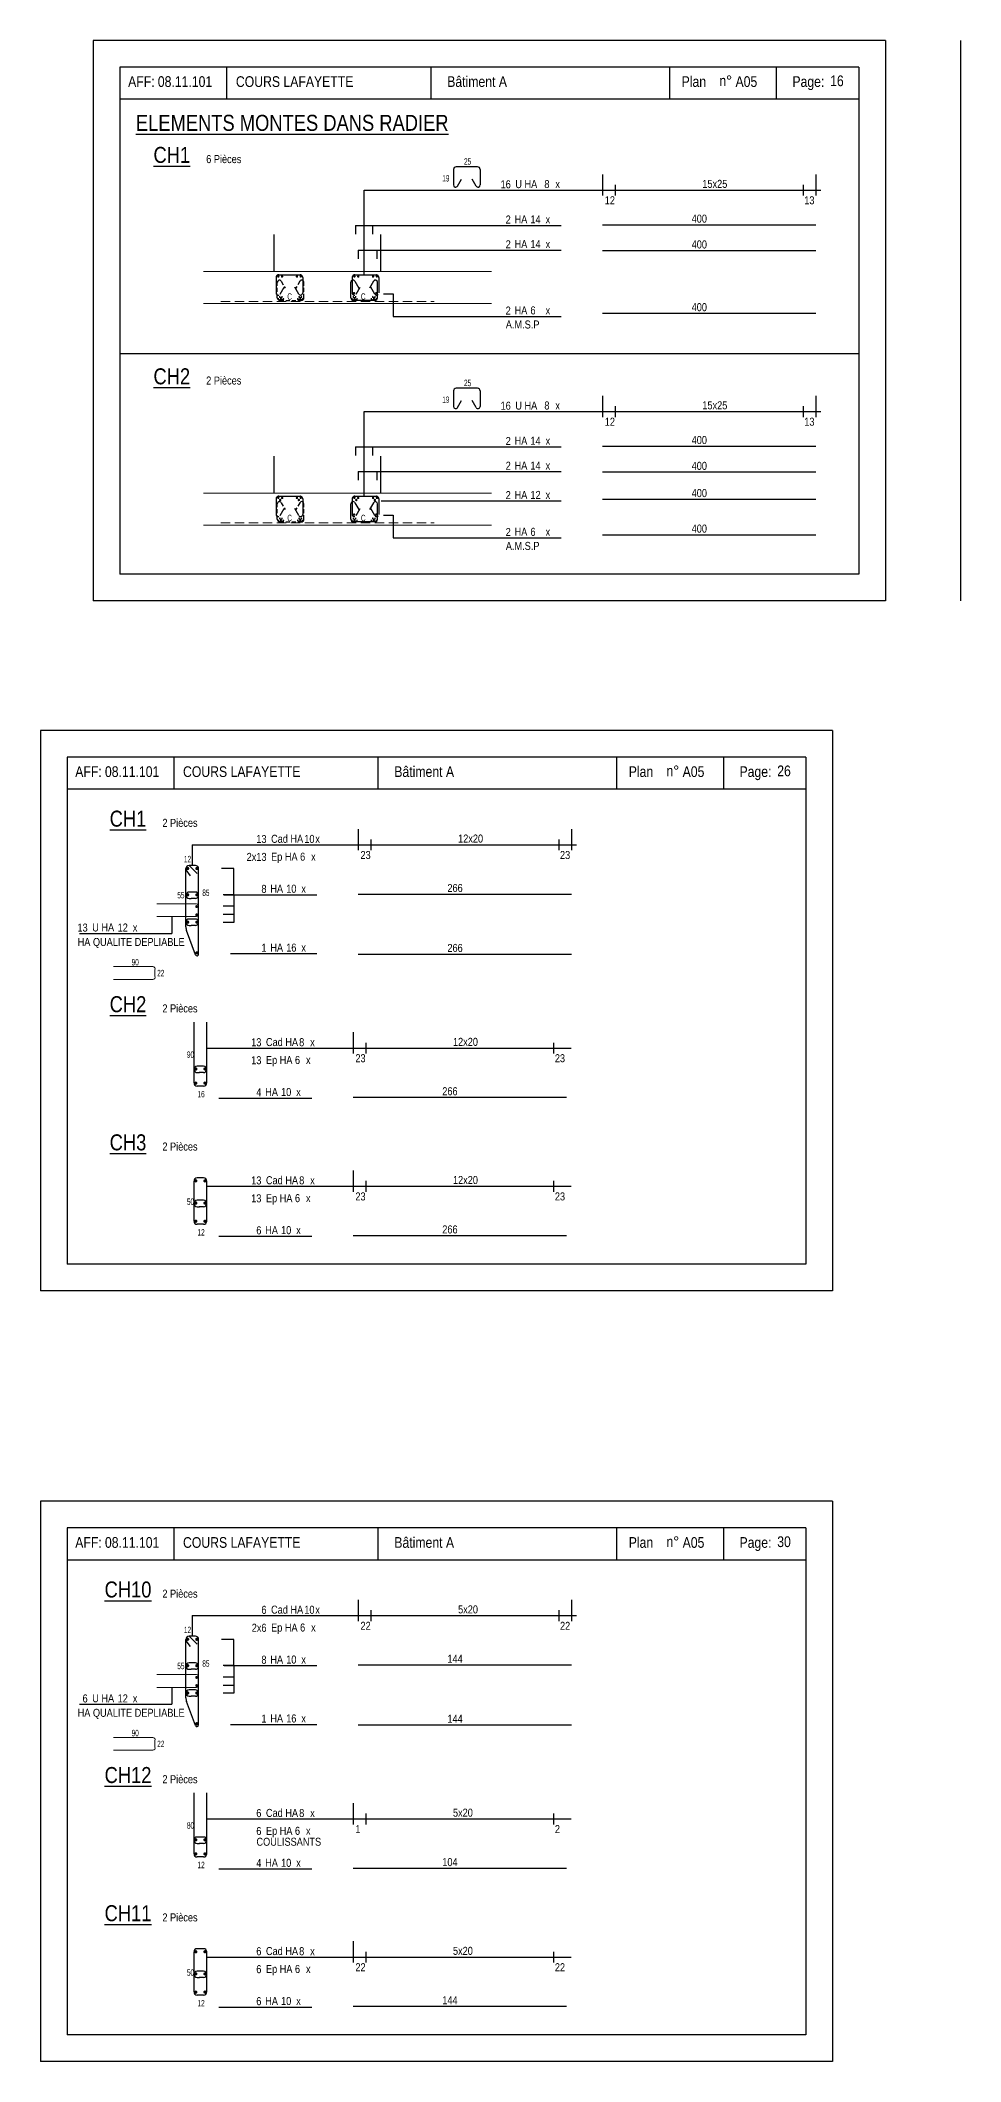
# Model space of a CAD drawing. Header units: metres. Extents: x -9927 to 45032, y -190416 to 12166.
# Drawn here: x 3433 to 5158, y -17133 to -13346 of the extents above; entities that cross this region are included whole.
import ezdxf
from ezdxf.enums import TextEntityAlignment as Align

# ---------------------------------------------------------------- set-up
doc = ezdxf.new("R2010")
doc.units = ezdxf.units.M
doc.linetypes.add('CACHE2', pattern=[0.1875, 0.125, -0.0625])
for name, color, linetype in [('01_fenetres', 171, 'Continuous'), ('01_sem', 42, 'Continuous'), ('01_texte', 230, 'Continuous')]:
    doc.layers.add(name, color=color, linetype=linetype)
doc.styles.add('STYLE2', font='ARIALN.TTF')

msp = doc.modelspace()

# ---------------------------------------------------------------- linework, layer by layer
at = {"layer": '01_fenetres', "ltscale": 30}
for p, q in [((3582.39, -13395.57), (3582.39, -14345.57)), ((4967.39, -13395.57), (3582.39, -13395.57)), ((3782.39, -13395.57), (3782.39, -13455.57)), ((4164.89, -13395.57), (4164.89, -13455.57)), ((4613.26, -13455.57), (4613.26, -13395.57)), ((4813.26, -13455.57), (4813.26, -13395.57)), ((4967.39, -13395.57), (4967.39, -14345.57)), ((4967.39, -13455.57), (3582.39, -13455.57)), ((4967.39, -14345.57), (3582.39, -14345.57)), ((3483.24, -14688.8), (3483.24, -15638.8)), ((4868.24, -14688.8), (3483.24, -14688.8)), ((3683.24, -14688.8), (3683.24, -14748.8)), ((4065.74, -14688.8), (4065.74, -14748.8)), ((4514.11, -14748.8), (4514.11, -14688.8)), ((4714.11, -14748.8), (4714.11, -14688.8)), ((4868.24, -14688.8), (4868.24, -15638.8)), ((4868.24, -14748.8), (3483.24, -14748.8)), ((4868.24, -15638.8), (3483.24, -15638.8)), ((3483.24, -16133.43), (3483.24, -17083.43)), ((4868.24, -16133.43), (3483.24, -16133.43)), ((3683.24, -16133.43), (3683.24, -16193.43)), ((4065.74, -16133.43), (4065.74, -16193.43)), ((4514.11, -16193.43), (4514.11, -16133.43)), ((4714.11, -16193.43), (4714.11, -16133.43)), ((4868.24, -16133.43), (4868.24, -17083.43)), ((4868.24, -16193.43), (3483.24, -16193.43)), ((4868.24, -17083.43), (3483.24, -17083.43))]:
    msp.add_line(p, q, dxfattribs=at)
at = {"layer": '01_sem', "color": 2, "lineweight": 0, "ltscale": 7}
for p, q in [((3738.68, -13778.87), (4278.95, -13778.87)), ((3738.68, -13838.87), (4278.95, -13838.87)), ((3738.68, -14193.87), (4278.95, -14193.87)), ((3738.68, -14253.87), (4278.95, -14253.87)), ((3725.62, -14963.52), (3651.62, -14963.52)), ((3725.62, -14987.52), (3651.62, -14987.52)), ((3729.62, -14969.52), (3729.62, -14981.52)), ((3644.03, -15081.37), (3570.03, -15081.37)), ((3644.03, -15105.37), (3570.03, -15105.37)), ((3648.03, -15087.37), (3648.03, -15099.37)), ((3725.62, -16408.15), (3651.62, -16408.15)), ((3725.62, -16432.15), (3651.62, -16432.15)), ((3729.62, -16414.15), (3729.62, -16426.15)), ((3644.03, -16526.01), (3570.03, -16526.01)), ((3644.03, -16550.01), (3570.03, -16550.01)), ((3648.03, -16532.01), (3648.03, -16544.01))]:
    msp.add_line(p, q, dxfattribs=at)
at = {"layer": '01_sem', "color": 2, "linetype": 'CACHE2', "lineweight": 0, "ltscale": 140}
for p, q in [((3771.24, -13834.87), (4171.24, -13834.87)), ((3771.24, -14249.87), (4171.24, -14249.87))]:
    msp.add_line(p, q, dxfattribs=at)
at = {"layer": '01_sem', "color": 2, "lineweight": 0, "ltscale": 7}
for centre, start, end in [((3725.27, -14968.08), 341.72051, 85.65963), ((3725.27, -14982.95), 274.34037, 18.27949), ((3643.68, -15085.94), 341.72051, 85.65963), ((3643.68, -15100.81), 274.34037, 18.27949), ((3725.27, -16412.71), 341.72051, 85.65963), ((3725.27, -16427.58), 274.34037, 18.27949), ((3643.68, -16530.57), 341.72051, 85.65963), ((3643.68, -16545.44), 274.34037, 18.27949)]:
    msp.add_arc(centre, 4.58, start, end, dxfattribs=at)
at = {"layer": '01_texte', "ltscale": 30}
for p, q in [((3532.39, -13345.57), (3532.39, -14395.57)), ((5017.39, -13345.57), (3532.39, -13345.57)), ((5017.39, -13345.57), (5017.39, -14395.57)), ((5158.25, -13345.57), (5158.25, -14395.57)), ((4207.61, -13587.49), (4207.61, -13616.49)), ((4252.61, -13582.49), (4212.61, -13582.49)), ((4257.61, -13587.49), (4257.61, -13616.49)), ((4486.85, -13596.57), (4486.85, -13636.41)), ((4886.85, -13596.57), (4886.85, -13636.41)), ((4040.24, -13784.87), (4040.24, -13626.12)), ((4040.24, -13626.12), (4895.96, -13626.12)), ((4215.08, -13618.49), (4222.61, -13605.44)), ((4250.15, -13618.49), (4242.61, -13605.44)), ((4510.85, -13616.1), (4510.85, -13636.41)), ((4862.85, -13616.1), (4862.85, -13636.41)), ((3871.24, -13778.87), (3871.24, -13709.44)), ((4023.64, -13692.19), (4409.58, -13692.19)), ((4023.64, -13692.19), (4023.64, -13708.52)), ((4056, -13692.19), (4056, -13708.52)), ((4071.24, -13778.87), (4071.24, -13709.44)), ((4486.85, -13690.9), (4886.85, -13690.9)), ((4028.82, -13738.58), (4409.58, -13738.58)), ((4028.82, -13738.58), (4028.82, -13754.91)), ((4064.07, -13738.58), (4064.07, -13754.91)), ((4486.85, -13739.29), (4886.85, -13739.29)), ((3879.99, -13784.87), (3919.99, -13784.87)), ((4022.63, -13784.87), (4062.63, -13784.87)), ((3874.99, -13789.87), (3874.99, -13818.87)), ((3882.45, -13820.87), (3889.99, -13807.81)), ((3917.52, -13820.87), (3909.99, -13807.81)), ((3924.99, -13789.87), (3924.99, -13818.87)), ((4015.24, -13827.87), (4015.24, -13798.87)), ((4017.63, -13789.87), (4017.63, -13818.87)), ((4022.7, -13796.87), (4030.24, -13809.92)), ((4025.09, -13820.87), (4032.63, -13807.81)), ((4057.77, -13796.87), (4050.24, -13809.92)), ((4060.16, -13820.87), (4052.63, -13807.81)), ((4065.24, -13827.87), (4065.24, -13798.87)), ((4067.63, -13789.87), (4067.63, -13818.87)), ((4076.52, -13820.4), (4094.24, -13820.4)), ((4094.24, -13820.4), (4094.24, -13862.8)), ((4060.24, -13832.87), (4020.24, -13832.87)), ((4094.24, -13862.8), (4409.41, -13862.8)), ((4486.85, -13856.84), (4886.85, -13856.84)), ((4967.39, -13932.78), (3582.39, -13932.78)), ((4207.61, -14002.49), (4207.61, -14031.49)), ((4252.61, -13997.49), (4212.61, -13997.49)), ((4257.61, -14002.49), (4257.61, -14031.49)), ((4486.85, -14011.57), (4486.85, -14051.41)), ((4886.85, -14011.57), (4886.85, -14051.41)), ((4040.24, -14199.87), (4040.24, -14041.12)), ((4040.24, -14041.12), (4895.96, -14041.12)), ((4215.08, -14033.49), (4222.61, -14020.44)), ((4250.15, -14033.49), (4242.61, -14020.44)), ((4510.85, -14031.1), (4510.85, -14051.41)), ((4862.85, -14031.1), (4862.85, -14051.41)), ((3871.24, -14193.87), (3871.24, -14124.44)), ((4023.64, -14107.19), (4409.58, -14107.19)), ((4023.64, -14107.19), (4023.64, -14123.52)), ((4056, -14107.19), (4056, -14123.52)), ((4071.24, -14193.87), (4071.24, -14124.44)), ((4486.85, -14105.9), (4886.85, -14105.9)), ((4028.82, -14153.58), (4409.58, -14153.58)), ((4028.82, -14153.58), (4028.82, -14169.91)), ((4064.07, -14153.58), (4064.07, -14169.91)), ((4486.85, -14154.29), (4886.85, -14154.29)), ((3879.99, -14199.87), (3919.99, -14199.87)), ((4022.63, -14199.87), (4062.63, -14199.87)), ((3874.99, -14204.87), (3874.99, -14233.87)), ((3882.45, -14235.87), (3889.99, -14222.81)), ((3917.52, -14235.87), (3909.99, -14222.81)), ((3924.99, -14204.87), (3924.99, -14233.87)), ((4015.24, -14242.87), (4015.24, -14213.87)), ((4017.63, -14204.87), (4017.63, -14233.87)), ((4022.7, -14211.87), (4030.24, -14224.92)), ((4025.09, -14235.87), (4032.63, -14222.81)), ((4057.77, -14211.87), (4050.24, -14224.92)), ((4060.16, -14235.87), (4052.63, -14222.81)), ((4065.24, -14242.87), (4065.24, -14213.87)), ((4067.63, -14204.87), (4067.63, -14233.87)), ((4071.94, -14208.66), (4409.58, -14208.66)), ((4076.52, -14235.4), (4094.24, -14235.4)), ((4094.24, -14235.4), (4094.24, -14277.8)), ((4486.85, -14205.26), (4886.85, -14205.26)), ((4060.24, -14247.87), (4020.24, -14247.87)), ((4094.24, -14277.8), (4409.41, -14277.8)), ((4486.85, -14271.84), (4886.85, -14271.84)), ((5017.39, -14395.57), (3532.39, -14395.57)), ((3433.24, -14638.8), (3433.24, -15688.8)), ((4918.24, -14638.8), (3433.24, -14638.8)), ((4918.24, -14638.8), (4918.24, -15688.8)), ((4028.96, -14823.56), (4028.96, -14863.4)), ((4052.96, -14843.09), (4052.96, -14863.4)), ((4404.96, -14843.09), (4404.96, -14863.4)), ((4428.96, -14823.56), (4428.96, -14863.4)), ((3717.75, -14853.11), (4438.07, -14853.11)), ((3717.75, -14853.11), (3717.86, -14891.71)), ((3705.86, -15006.91), (3705.86, -14897.71)), ((3705.86, -14900.27), (3713.86, -14910.99)), ((3723.86, -14891.71), (3711.86, -14891.71)), ((3711.86, -14891.71), (3727.06, -14906.54)), ((3729.86, -15057.99), (3729.86, -14897.71)), ((3795.97, -14897.64), (3772.83, -14897.64)), ((3795.97, -14946.66), (3795.97, -14897.64)), ((3723.86, -14941.66), (3711.86, -14941.66)), ((3711.86, -14953.66), (3716.05, -14953.66)), ((3723.86, -14953.66), (3715.68, -14953.66)), ((3795.97, -14946.66), (3775.75, -14946.66)), ((3777.65, -14946.66), (3951.69, -14946.66)), ((3795.97, -14946.66), (3795.97, -14998.64)), ((4028.96, -14945.37), (4428.96, -14945.37)), ((3679.47, -14987.52), (3679.47, -15019.17)), ((3723.86, -14992.14), (3711.86, -14992.14)), ((3795.97, -14968.32), (3775.75, -14968.32)), ((3795.97, -14983.72), (3775.75, -14983.72)), ((3795.97, -14998.64), (3775.75, -14998.64)), ((3506.8, -15019.17), (3679.47, -15019.17)), ((3724.05, -15059.04), (3707.13, -15013.93)), ((3711.86, -15004.14), (3716.05, -15004.14)), ((3723.86, -15004.14), (3715.68, -15004.14)), ((3789.69, -15057.03), (3951.69, -15057.03)), ((4028.96, -15057.73), (4428.96, -15057.73)), ((3721.17, -15299.34), (3721.17, -15185.4)), ((3745.17, -15299.34), (3745.17, -15185.4)), ((4019.34, -15204.51), (4019.34, -15244.34)), ((4043.34, -15224.03), (4043.34, -15244.34)), ((4395.34, -15224.03), (4395.34, -15244.34)), ((3745.17, -15234.05), (4428.45, -15234.05)), ((3739.17, -15267.96), (3727.17, -15267.96)), ((3727.17, -15279.96), (3731.35, -15279.96)), ((3739.17, -15279.96), (3730.98, -15279.96)), ((3739.17, -15305.34), (3727.17, -15305.34)), ((3768.02, -15327.6), (3942.07, -15327.6)), ((4019.34, -15326.31), (4419.34, -15326.31)), ((3721.17, -15558.27), (3721.17, -15483.26)), ((3739.17, -15477.26), (3727.17, -15477.26)), ((3745.17, -15558.27), (3745.17, -15483.26)), ((4019.34, -15463.44), (4019.34, -15503.27)), ((4043.34, -15482.96), (4043.34, -15503.27)), ((4395.34, -15482.96), (4395.34, -15503.27)), ((3739.17, -15519.29), (3727.17, -15519.29)), ((3745.17, -15492.98), (4428.45, -15492.98)), ((3727.17, -15531.29), (3731.35, -15531.29)), ((3739.17, -15564.27), (3727.17, -15564.27)), ((3739.17, -15531.29), (3730.98, -15531.29)), ((3768.02, -15586.53), (3942.07, -15586.53)), ((4019.34, -15585.24), (4419.34, -15585.24)), ((4918.24, -15688.8), (3433.24, -15688.8)), ((3433.24, -16083.43), (3433.24, -17133.43)), ((4918.24, -16083.43), (3433.24, -16083.43)), ((4918.24, -16083.43), (4918.24, -17133.43)), ((4028.96, -16268.19), (4028.96, -16308.03)), ((4052.96, -16287.72), (4052.96, -16308.03)), ((4404.96, -16287.72), (4404.96, -16308.03)), ((4428.96, -16268.19), (4428.96, -16308.03)), ((3717.75, -16297.74), (4438.07, -16297.74)), ((3717.75, -16297.74), (3717.86, -16336.35)), ((3705.86, -16451.54), (3705.86, -16342.35)), ((3705.86, -16344.9), (3713.86, -16355.63)), ((3723.86, -16336.35), (3711.86, -16336.35)), ((3711.86, -16336.35), (3727.06, -16351.17)), ((3729.86, -16502.62), (3729.86, -16342.35)), ((3795.97, -16342.28), (3772.83, -16342.28)), ((3795.97, -16391.29), (3795.97, -16342.28)), ((3723.86, -16386.29), (3711.86, -16386.29)), ((3711.86, -16398.29), (3716.05, -16398.29)), ((3723.86, -16398.29), (3715.68, -16398.29)), ((3795.97, -16391.29), (3775.75, -16391.29)), ((3777.65, -16391.29), (3951.69, -16391.29)), ((3795.97, -16391.29), (3795.97, -16443.28)), ((4028.96, -16390), (4428.96, -16390)), ((3679.47, -16432.15), (3679.47, -16463.8)), ((3723.86, -16436.77), (3711.86, -16436.77)), ((3795.97, -16412.95), (3775.75, -16412.95)), ((3795.97, -16428.36), (3775.75, -16428.36)), ((3506.8, -16463.8), (3679.47, -16463.8)), ((3724.05, -16503.68), (3707.13, -16458.56)), ((3711.86, -16448.77), (3716.05, -16448.77)), ((3723.86, -16448.77), (3715.68, -16448.77)), ((3795.97, -16443.28), (3775.75, -16443.28)), ((3789.69, -16501.66), (3951.69, -16501.66)), ((4028.96, -16502.36), (4428.96, -16502.36)), ((3721.17, -16743.98), (3721.17, -16630.04)), ((3745.17, -16743.98), (3745.17, -16630.04)), ((4019.34, -16649.14), (4019.34, -16688.98)), ((3745.17, -16678.69), (4428.45, -16678.69)), ((4043.34, -16668.67), (4043.34, -16688.98)), ((4395.34, -16668.67), (4395.34, -16688.98)), ((3739.17, -16712.59), (3727.17, -16712.59)), ((3727.17, -16724.59), (3731.35, -16724.59)), ((3739.17, -16724.59), (3730.98, -16724.59)), ((3739.17, -16749.98), (3727.17, -16749.98)), ((3768.02, -16772.24), (3942.07, -16772.24)), ((4019.34, -16770.94), (4419.34, -16770.94)), ((3721.17, -17002.91), (3721.17, -16927.9)), ((3739.17, -16921.9), (3727.17, -16921.9)), ((3745.17, -17002.91), (3745.17, -16927.9)), ((4019.34, -16908.07), (4019.34, -16947.91)), ((4043.34, -16927.59), (4043.34, -16947.91)), ((4395.34, -16927.59), (4395.34, -16947.91)), ((3739.17, -16963.92), (3727.17, -16963.92)), ((3745.17, -16937.62), (4428.45, -16937.62)), ((3727.17, -16975.92), (3731.35, -16975.92)), ((3739.17, -16975.92), (3730.98, -16975.92)), ((3739.17, -17008.91), (3727.17, -17008.91)), ((3768.02, -17031.17), (3942.07, -17031.17)), ((4019.34, -17029.87), (4419.34, -17029.87)), ((4918.24, -17133.43), (3433.24, -17133.43))]:
    msp.add_line(p, q, dxfattribs=at)
at = {"layer": '01_texte', "linetype": 'CACHE2', "ltscale": 60}
for p, q in [((3877.24, -13827.87), (3877.24, -13798.87)), ((3884.7, -13796.87), (3892.24, -13809.92)), ((3919.77, -13796.87), (3912.24, -13809.92)), ((3927.24, -13827.87), (3927.24, -13798.87)), ((3882.24, -13832.87), (3922.24, -13832.87)), ((3877.24, -14242.87), (3877.24, -14213.87)), ((3884.7, -14211.87), (3892.24, -14224.92)), ((3919.77, -14211.87), (3912.24, -14224.92)), ((3927.24, -14242.87), (3927.24, -14213.87)), ((3882.24, -14247.87), (3922.24, -14247.87))]:
    msp.add_line(p, q, dxfattribs=at)
at = {"layer": '01_texte', "ltscale": 30, "flags": 128}
for points, const_width in [([(3880.37, -13787.85, 1), (3878.12, -13787.85, 1)], 2.25), ([(3887.52, -13788.03, 1), (3885.27, -13788.03, 1)], 2.25), ([(3913.05, -13788.03, -1), (3915.3, -13788.03, -1)], 2.25), ([(3920.19, -13787.85, -1), (3922.44, -13787.85, -1)], 2.25), ([(4023.01, -13787.85, 1), (4020.76, -13787.85, 1)], 2.25), ([(4030.16, -13788.03, 1), (4027.91, -13788.03, 1)], 2.25), ([(4055.69, -13788.03, -1), (4057.94, -13788.03, -1)], 2.25), ([(4062.83, -13787.85, -1), (4065.08, -13787.85, -1)], 2.25), ([(4022.36, -13819.26, 1), (4020.11, -13819.26, 1)], 2.25), ([(4061.82, -13819.13, -1), (4064.07, -13819.13, -1)], 2.25), ([(3880.37, -14202.85, 1), (3878.12, -14202.85, 1)], 2.25), ([(3887.52, -14203.03, 1), (3885.27, -14203.03, 1)], 2.25), ([(3913.05, -14203.03, -1), (3915.3, -14203.03, -1)], 2.25), ([(3920.19, -14202.85, -1), (3922.44, -14202.85, -1)], 2.25), ([(4023.01, -14202.85, 1), (4020.76, -14202.85, 1)], 2.25), ([(4030.16, -14203.03, 1), (4027.91, -14203.03, 1)], 2.25), ([(4055.69, -14203.03, -1), (4057.94, -14203.03, -1)], 2.25), ([(4062.83, -14202.85, -1), (4065.08, -14202.85, -1)], 2.25), ([(3883.92, -14206.86, 1), (3881.67, -14206.86, 1)], 2.25), ([(3916.43, -14206.86, -1), (3918.68, -14206.86, -1)], 2.25), ([(4022.36, -14234.26, 1), (4020.11, -14234.26, 1)], 2.25), ([(4026.56, -14206.86, 1), (4024.31, -14206.86, 1)], 2.25), ([(4059.07, -14206.86, -1), (4061.32, -14206.86, -1)], 2.25), ([(4061.82, -14234.13, -1), (4064.07, -14234.13, -1)], 2.25), ([(3710.8, -14897.42, -1), (3707.8, -14897.42, -1)], 3), ([(3724.93, -14897.42, 1), (3727.93, -14897.42, 1)], 3), ([(3710.8, -14946.85, 1), (3707.8, -14946.85, 1)], 3), ([(3724.93, -14946.85, -1), (3727.93, -14946.85, -1)], 3), ([(3710.8, -14998.02, 1), (3707.8, -14998.02, 1)], 3), ([(3727.35, -14968.84, -1), (3724.85, -14968.84, -1)], 3), ([(3727.42, -14984.17, -1), (3724.92, -14984.17, -1)], 3), ([(3724.93, -14998.02, -1), (3727.93, -14998.02, -1)], 3), ([(3724.93, -15055.63, -1), (3727.93, -15055.63, -1)], 3), ([(3726.1, -15273.15, 1), (3723.1, -15273.15, 1)], 3), ([(3726.1, -15299.64, 1), (3723.1, -15299.64, 1)], 3), ([(3740.23, -15273.15, -1), (3743.23, -15273.15, -1)], 3), ([(3740.23, -15299.64, -1), (3743.23, -15299.64, -1)], 3), ([(3726.1, -15482.97, -1), (3723.1, -15482.97, -1)], 3), ([(3740.23, -15482.97, 1), (3743.23, -15482.97, 1)], 3), ([(3726.1, -15524.48, 1), (3723.1, -15524.48, 1)], 3), ([(3740.23, -15524.48, -1), (3743.23, -15524.48, -1)], 3), ([(3726.1, -15558.57, 1), (3723.1, -15558.57, 1)], 3), ([(3740.23, -15558.57, -1), (3743.23, -15558.57, -1)], 3), ([(3710.8, -16342.05, -1), (3707.8, -16342.05, -1)], 3), ([(3724.93, -16342.05, 1), (3727.93, -16342.05, 1)], 3), ([(3710.8, -16391.48, 1), (3707.8, -16391.48, 1)], 3), ([(3724.93, -16391.48, -1), (3727.93, -16391.48, -1)], 3), ([(3727.35, -16413.47, -1), (3724.85, -16413.47, -1)], 3), ([(3727.42, -16428.8, -1), (3724.92, -16428.8, -1)], 3), ([(3710.8, -16442.65, 1), (3707.8, -16442.65, 1)], 3), ([(3724.93, -16442.65, -1), (3727.93, -16442.65, -1)], 3), ([(3724.93, -16500.26, -1), (3727.93, -16500.26, -1)], 3), ([(3726.1, -16717.78, 1), (3723.1, -16717.78, 1)], 3), ([(3726.1, -16744.27, 1), (3723.1, -16744.27, 1)], 3), ([(3740.23, -16717.78, -1), (3743.23, -16717.78, -1)], 3), ([(3740.23, -16744.27, -1), (3743.23, -16744.27, -1)], 3), ([(3726.1, -16927.6, -1), (3723.1, -16927.6, -1)], 3), ([(3740.23, -16927.6, 1), (3743.23, -16927.6, 1)], 3), ([(3726.1, -16969.12, 1), (3723.1, -16969.12, 1)], 3), ([(3740.23, -16969.12, -1), (3743.23, -16969.12, -1)], 3), ([(3726.1, -17003.2, 1), (3723.1, -17003.2, 1)], 3), ([(3740.23, -17003.2, -1), (3743.23, -17003.2, -1)], 3)]:
    msp.add_lwpolyline(points, format="xyb", close=True, dxfattribs=dict(at, const_width=const_width))
at = {"layer": '01_texte', "linetype": 'CACHE2', "ltscale": 60}
for centre in [(3884.03, -13826.26), (3920.39, -13826.26), (4022.03, -13826.26), (4058.39, -13826.26), (3881.46, -13830.06), (3886.65, -13830.06), (3917.82, -13830.06), (3923.02, -13830.06), (4019.46, -13830.06), (4024.65, -13830.06), (4055.82, -13830.06), (4061.02, -13830.06), (3884.03, -14241.26), (3920.39, -14241.26), (4022.03, -14241.26), (4058.39, -14241.26), (3881.46, -14245.06), (3886.65, -14245.06), (3917.82, -14245.06), (3923.02, -14245.06), (4019.46, -14245.06), (4024.65, -14245.06), (4055.82, -14245.06), (4061.02, -14245.06)]:
    msp.add_circle(centre, 2, dxfattribs=at)
at = {"layer": '01_texte', "ltscale": 30}
for centre, radius, start, end in [((4212.61, -13587.49), 5, 90, 180), ((4252.61, -13587.49), 5, 0, 90), ((4211.61, -13616.49), 4, 180, 330), ((4253.61, -13616.49), 4, 210, 0), ((3881.24, -13798.87), 4, 30, 180), ((3920.99, -13818.87), 4, 210, 0), ((3923.24, -13798.87), 4, 0, 150), ((4019.24, -13798.87), 4, 30, 180), ((4061.24, -13798.87), 4, 0, 150), ((3882.24, -13827.87), 5, 180, 270), ((3922.24, -13827.87), 5, 270, 0), ((4020.24, -13827.87), 5, 180, 270), ((4060.24, -13827.87), 5, 270, 0), ((4212.61, -14002.49), 5, 90, 180), ((4252.61, -14002.49), 5, 0, 90), ((4211.61, -14031.49), 4, 180, 330), ((4253.61, -14031.49), 4, 210, 0), ((3881.24, -14213.87), 4, 30, 180), ((3920.99, -14233.87), 4, 210, 0), ((3923.24, -14213.87), 4, 0, 150), ((4019.24, -14213.87), 4, 30, 180), ((4061.24, -14213.87), 4, 0, 150), ((3882.24, -14242.87), 5, 180, 270), ((3922.24, -14242.87), 5, 270, 0), ((4020.24, -14242.87), 5, 180, 270), ((4060.24, -14242.87), 5, 270, 0), ((3711.86, -14897.71), 6, 90.00091, 180), ((3723.86, -14897.71), 6, 0, 90.00091), ((3711.86, -14947.66), 6, 90.00091, 180), ((3711.86, -14947.66), 6, 180, 269.99909), ((3723.86, -14947.66), 6, 0, 90.00091), ((3723.86, -14947.66), 6, 269.99909, 360), ((3711.86, -14998.14), 6, 90.00091, 180), ((3711.86, -14998.14), 6, 180, 269.99909), ((3723.86, -14998.14), 6, 0, 90.00091), ((3723.86, -14998.14), 6, 269.99909, 360), ((3725.86, -15006.91), 20, 180, 200.55605), ((3726.86, -15057.99), 3, 200.55605, 0), ((3727.17, -15273.96), 6, 90.00091, 180), ((3727.17, -15273.96), 6, 180, 269.99909), ((3727.17, -15299.34), 6, 180, 269.99909), ((3739.17, -15273.96), 6, 0, 90.00091), ((3739.17, -15273.96), 6, 269.99909, 360), ((3739.17, -15299.34), 6, 269.99909, 0), ((3727.17, -15483.26), 6, 90.00091, 180), ((3739.17, -15483.26), 6, 0, 90.00091), ((3727.17, -15525.29), 6, 90.00091, 180), ((3727.17, -15525.29), 6, 180, 269.99909), ((3739.17, -15525.29), 6, 0, 90.00091), ((3739.17, -15525.29), 6, 269.99909, 360), ((3727.17, -15558.27), 6, 180, 269.99909), ((3739.17, -15558.27), 6, 269.99909, 0), ((3711.86, -16342.35), 6, 90.00091, 180), ((3723.86, -16342.35), 6, 0, 90.00091), ((3711.86, -16392.29), 6, 90.00091, 180), ((3711.86, -16392.29), 6, 180, 269.99909), ((3723.86, -16392.29), 6, 0, 90.00091), ((3723.86, -16392.29), 6, 269.99909, 360), ((3711.86, -16442.77), 6, 90.00091, 180), ((3723.86, -16442.77), 6, 0, 90.00091), ((3711.86, -16442.77), 6, 180, 269.99909), ((3725.86, -16451.54), 20, 180, 200.55605), ((3723.86, -16442.77), 6, 269.99909, 360), ((3726.86, -16502.62), 3, 200.55605, 0), ((3727.17, -16718.59), 6, 90.00091, 180), ((3727.17, -16718.59), 6, 180, 269.99909), ((3739.17, -16718.59), 6, 0, 90.00091), ((3739.17, -16718.59), 6, 269.99909, 360), ((3727.17, -16743.98), 6, 180, 269.99909), ((3739.17, -16743.98), 6, 269.99909, 0), ((3727.17, -16927.9), 6, 90.00091, 180), ((3739.17, -16927.9), 6, 0, 90.00091), ((3727.17, -16969.92), 6, 90.00091, 180), ((3739.17, -16969.92), 6, 0, 90.00091), ((3727.17, -16969.92), 6, 180, 269.99909), ((3727.17, -17002.91), 6, 180, 269.99909), ((3739.17, -16969.92), 6, 269.99909, 360), ((3739.17, -17002.91), 6, 269.99909, 0)]:
    msp.add_arc(centre, radius, start, end, dxfattribs=at)
at = {"layer": '01_texte', "linetype": 'CACHE2', "ltscale": 60}
for centre, radius, start, end in [((3879.99, -13789.87), 5, 90, 180), ((3919.99, -13789.87), 5, 0, 90), ((4022.63, -13789.87), 5, 90, 180), ((4062.63, -13789.87), 5, 0, 90), ((3878.99, -13818.87), 4, 180, 330), ((4021.63, -13818.87), 4, 180, 330), ((4063.63, -13818.87), 4, 210, 0), ((3879.99, -14204.87), 5, 90, 180), ((3919.99, -14204.87), 5, 0, 90), ((4022.63, -14204.87), 5, 90, 180), ((4062.63, -14204.87), 5, 0, 90), ((3878.99, -14233.87), 4, 180, 330), ((4021.63, -14233.87), 4, 180, 330), ((4063.63, -14233.87), 4, 210, 0)]:
    msp.add_arc(centre, radius, start, end, dxfattribs=at)

# ---------------------------------------------------------------- texts
at = {"layer": '01_texte', "style": 'STYLE2'}
for s, height, p in [('AFF:', 20, (3597.69, -13432.72)), ('08.11.101', 20, (3653.35, -13432.72)), ('COURS LAFAYETTE', 20, (3799.74, -13432.72)), ('Bâtiment A', 20, (4195.84, -13432.72)), ('Plan', 20, (4635.3, -13432.72)), ('n%%D', 20, (4705.99, -13431.28)), ('A05', 20, (4736.33, -13432.72)), ('Page:', 20, (4842.97, -13432.72)), ('16', 20, (4913.66, -13431.28)), ('U HA ', 15, (4323.58, -13622.34)), ('8', 15, (4377.94, -13622.25)), ('15x25', 15, (4674.14, -13621.89)), ('HA', 15, (4322.16, -13688.41)), ('14', 15, (4351.9, -13688.41)), ('12', 15, (4491.2, -13652.64)), ('400', 15, (4654.12, -13687.02)), ('13', 15, (4865.17, -13652.64)), ('HA', 15, (4322.16, -13734.8)), ('14', 15, (4351.9, -13734.8)), ('400', 15, (4654.12, -13735.41)), ('HA', 15, (4322.16, -13859.02)), ('6', 15, (4351.9, -13859.02)), ('400', 15, (4654.12, -13852.96)), ('U HA ', 15, (4323.58, -14037.34)), ('8', 15, (4377.94, -14037.25)), ('12', 15, (4491.2, -14067.64)), ('15x25', 15, (4674.14, -14036.89)), ('13', 15, (4865.17, -14067.64)), ('HA', 15, (4322.16, -14103.41)), ('14', 15, (4351.9, -14103.41)), ('400', 15, (4654.12, -14102.02)), ('HA', 15, (4322.16, -14149.8)), ('14', 15, (4351.9, -14149.8)), ('400', 15, (4654.12, -14150.41)), ('HA', 15, (4322.16, -14204.88)), ('12', 15, (4351.9, -14204.88)), ('400', 15, (4654.12, -14201.38)), ('HA', 15, (4322.16, -14274.02)), ('6', 15, (4351.9, -14274.02)), ('400', 15, (4654.12, -14267.96)), ('AFF:', 20, (3498.53, -14725.95)), ('08.11.101', 20, (3554.2, -14725.95)), ('COURS LAFAYETTE', 20, (3700.58, -14725.95)), ('Bâtiment A', 20, (4096.68, -14725.95)), ('Plan', 20, (4536.15, -14725.95)), ('n%%D', 20, (4606.84, -14724.51)), ('A05', 20, (4637.18, -14725.95)), ('Page:', 20, (4743.82, -14725.95)), ('26', 20, (4814.51, -14724.51)), ('Cad HA ', 15, (3865.69, -14849.33)), ('10', 15, (3927.94, -14849.55)), ('12x20', 15, (4216.25, -14848.88)), ('Ep HA ', 15, (3865.69, -14882.95)), ('6', 15, (3920.05, -14882.86)), ('23', 15, (4033.31, -14879.63)), ('23', 15, (4407.28, -14879.63)), ('HA', 15, (3864.27, -14942.88)), ('10', 15, (3894.01, -14942.88)), ('266', 15, (4196.23, -14941.49)), ('U HA ', 15, (3530.42, -15015.39)), ('12', 15, (3578.01, -15015.62)), ('HA', 15, (3864.27, -15053.25)), ('16', 15, (3894.01, -15053.25)), ('266', 15, (4196.23, -15053.86)), ('Cad HA ', 15, (3856.07, -15230.27)), ('8', 15, (3918.32, -15230.5)), ('12x20', 15, (4206.63, -15229.83)), ('Ep HA ', 15, (3856.07, -15263.9)), ('6', 15, (3910.43, -15263.8)), ('23', 15, (4023.69, -15260.57)), ('23', 15, (4397.66, -15260.57)), ('HA', 15, (3854.64, -15323.82)), ('10', 15, (3884.39, -15323.82)), ('266', 15, (4186.61, -15322.44)), ('Cad HA ', 15, (3856.07, -15489.2)), ('8', 15, (3918.32, -15489.43)), ('12x20', 15, (4206.63, -15488.76)), ('Ep HA ', 15, (3856.07, -15522.82)), ('6', 15, (3910.43, -15522.73)), ('23', 15, (4023.69, -15519.5)), ('23', 15, (4397.66, -15519.5)), ('HA', 15, (3854.64, -15582.75)), ('10', 15, (3884.39, -15582.75)), ('266', 15, (4186.61, -15581.37)), ('AFF:', 20, (3498.53, -16170.58)), ('08.11.101', 20, (3554.2, -16170.58)), ('COURS LAFAYETTE', 20, (3700.58, -16170.58)), ('Bâtiment A', 20, (4096.68, -16170.58)), ('Plan', 20, (4536.15, -16170.58)), ('n%%D', 20, (4606.84, -16169.14)), ('A05', 20, (4637.18, -16170.58)), ('Page:', 20, (4743.82, -16170.58)), ('30', 20, (4814.51, -16169.14)), ('Cad HA ', 15, (3865.69, -16293.96)), ('10', 15, (3927.94, -16294.19)), ('5x20', 15, (4216.25, -16293.51)), ('Ep HA ', 15, (3865.69, -16327.58)), ('6', 15, (3920.05, -16327.49)), ('22', 15, (4033.31, -16324.26)), ('22', 15, (4407.28, -16324.26)), ('HA', 15, (3864.27, -16387.51)), ('10', 15, (3894.01, -16387.51)), ('144', 15, (4196.23, -16386.13)), ('U HA ', 15, (3530.42, -16460.02)), ('12', 15, (3578.01, -16460.25)), ('HA', 15, (3864.27, -16497.88)), ('16', 15, (3894.01, -16497.88)), ('144', 15, (4196.23, -16498.49)), ('Cad HA ', 15, (3856.07, -16674.91)), ('8', 15, (3918.32, -16675.13)), ('5x20', 15, (4206.63, -16674.46)), ('Ep HA ', 15, (3856.07, -16708.53)), ('6', 15, (3910.43, -16708.43)), ('1', 15, (4023.69, -16705.21)), ('2', 15, (4397.66, -16705.21)), ('HA', 15, (3854.64, -16768.46)), ('10', 15, (3884.39, -16768.46)), ('104', 15, (4186.61, -16767.07)), ('Cad HA ', 15, (3856.07, -16933.84)), ('8', 15, (3918.32, -16934.06)), ('5x20', 15, (4206.63, -16933.39)), ('Ep HA ', 15, (3856.07, -16967.46)), ('6', 15, (3910.43, -16967.36)), ('22', 15, (4023.69, -16964.14)), ('22', 15, (4397.66, -16964.14)), ('HA', 15, (3854.64, -17027.39)), ('10', 15, (3884.39, -17027.39)), ('144', 15, (4186.61, -17026))]:
    msp.add_text(s, height=height, dxfattribs=at).set_placement(p)
for s, height, p in [('%%UELEMENTS MONTES DANS RADIER', 30, (3905.29, -13500.02)), ('%%UCH1', 30, (3679.53, -13560.07)), ('6 Pièces', 15, (3776.97, -13567.54)), ('%%UCH2', 30, (3679.53, -13975.07)), ('2 Pièces', 15, (3776.97, -13982.54)), ('%%UCH1', 30, (3597.44, -14804.03)), ('2 Pièces', 15, (3694.89, -14811.5)), ('%%UCH2', 30, (3597.44, -15151.76)), ('2 Pièces', 15, (3694.89, -15159.23)), ('%%UCH3', 30, (3597.44, -15410.69)), ('2 Pièces', 15, (3694.89, -15418.16)), ('%%UCH10', 30, (3597.44, -16248.67)), ('2 Pièces', 15, (3694.89, -16256.13)), ('%%UCH12', 30, (3597.44, -16596.4)), ('2 Pièces', 15, (3694.89, -16603.86)), ('%%UCH11', 30, (3597.44, -16855.33)), ('2 Pièces', 15, (3694.89, -16862.79))]:
    msp.add_text(s, height=height, dxfattribs=at).set_placement(p, align=Align.MIDDLE)
at = {"layer": '01_texte', "style": 'STYLE2', "width": 0.7}
for s, p in [('19', (4186.65, -13609.91)), ('25', (4227.37, -13578.45)), ('C', (3896.1, -13831.54)), ('C', (4034.1, -13831.54)), ('19', (4186.65, -14024.91)), ('25', (4227.37, -13993.45)), ('C', (3896.1, -14246.54)), ('C', (4034.1, -14246.54)), ('12', (3702.33, -14885.84)), ('55', (3689.92, -14953.38)), ('85', (3736.77, -14948.84)), ('90', (3604.27, -15079.13)), ('22', (3652.19, -15099.46)), ('90', (3707.88, -15252.36)), ('16', (3727.83, -15326.35)), ('50', (3707.88, -15527.93)), ('12', (3727.83, -15585.28)), ('12', (3702.33, -16330.47)), ('55', (3689.92, -16398.01)), ('85', (3736.77, -16393.47)), ('90', (3604.27, -16523.76)), ('22', (3652.19, -16544.1)), ('80', (3707.88, -16696.99)), ('12', (3727.83, -16770.98)), ('50', (3707.88, -16972.56)), ('12', (3727.83, -17029.91))]:
    msp.add_text(s, height=12, dxfattribs=at).set_placement(p)
at = {"layer": '01_texte', "style": 'STYLE2'}
for s, p in [('16', (4315, -13622.68)), ('2', (4315, -13688.75)), ('2', (4315, -13735.14)), ('2', (4315, -13859.36)), ('A.M.S.P', (4368.77, -13885.45)), ('16', (4315, -14037.68)), ('2', (4315, -14103.75)), ('2', (4315, -14150.14)), ('2', (4315, -14205.22)), ('2', (4315, -14274.36)), ('A.M.S.P', (4368.77, -14300.45)), ('13', (3857.11, -14849.66)), ('2x13', (3857.11, -14883.29)), ('8', (3857.11, -14943.21)), ('13', (3521.84, -15015.73)), ('HA QUALITE DEPLIABLE', (3703.56, -15042.66)), ('1', (3857.11, -15053.58)), ('13', (3847.49, -15230.61)), ('13', (3847.49, -15264.23)), ('4', (3847.49, -15324.16)), ('13', (3847.49, -15489.54)), ('13', (3847.49, -15523.16)), ('6', (3847.49, -15583.09)), ('6', (3857.11, -16294.3)), ('2x6', (3857.11, -16327.92)), ('8', (3857.11, -16387.85)), ('HA QUALITE DEPLIABLE', (3703.56, -16487.29)), ('6', (3521.84, -16460.36)), ('1', (3857.11, -16498.22)), ('6', (3847.49, -16675.24)), ('6', (3847.49, -16708.87)), ('COULISSANTS', (3959.54, -16728.93)), ('4', (3847.49, -16768.79)), ('6', (3847.49, -16934.17)), ('6', (3847.49, -16967.8)), ('6', (3847.49, -17027.72))]:
    msp.add_text(s, height=15, dxfattribs=at).set_placement(p, align=Align.RIGHT)
for p in [(4402.9, -13622.25), (4384.57, -13688.41), (4384.57, -13734.8), (4384.57, -13859.02), (4402.9, -14037.25), (4384.57, -14103.41), (4384.57, -14149.8), (4384.57, -14204.88), (4384.57, -14274.02), (3952.9, -14849.55), (3945.01, -14882.86), (3926.68, -14942.88), (3610.73, -15015.62), (3926.68, -15053.25), (3943.27, -15230.5), (3935.38, -15263.8), (3917.06, -15323.82), (3943.27, -15489.43), (3935.38, -15522.73), (3917.06, -15582.75), (3952.9, -16294.19), (3945.01, -16327.49), (3926.68, -16387.51), (3610.73, -16460.25), (3926.68, -16497.88), (3943.27, -16675.13), (3935.38, -16708.43), (3917.06, -16768.46), (3943.27, -16934.06), (3935.38, -16967.36), (3917.06, -17027.39)]:
    msp.add_text('x', height=15, dxfattribs=at).set_placement(p, align=Align.CENTER)

doc.saveas('drawing.dxf')
